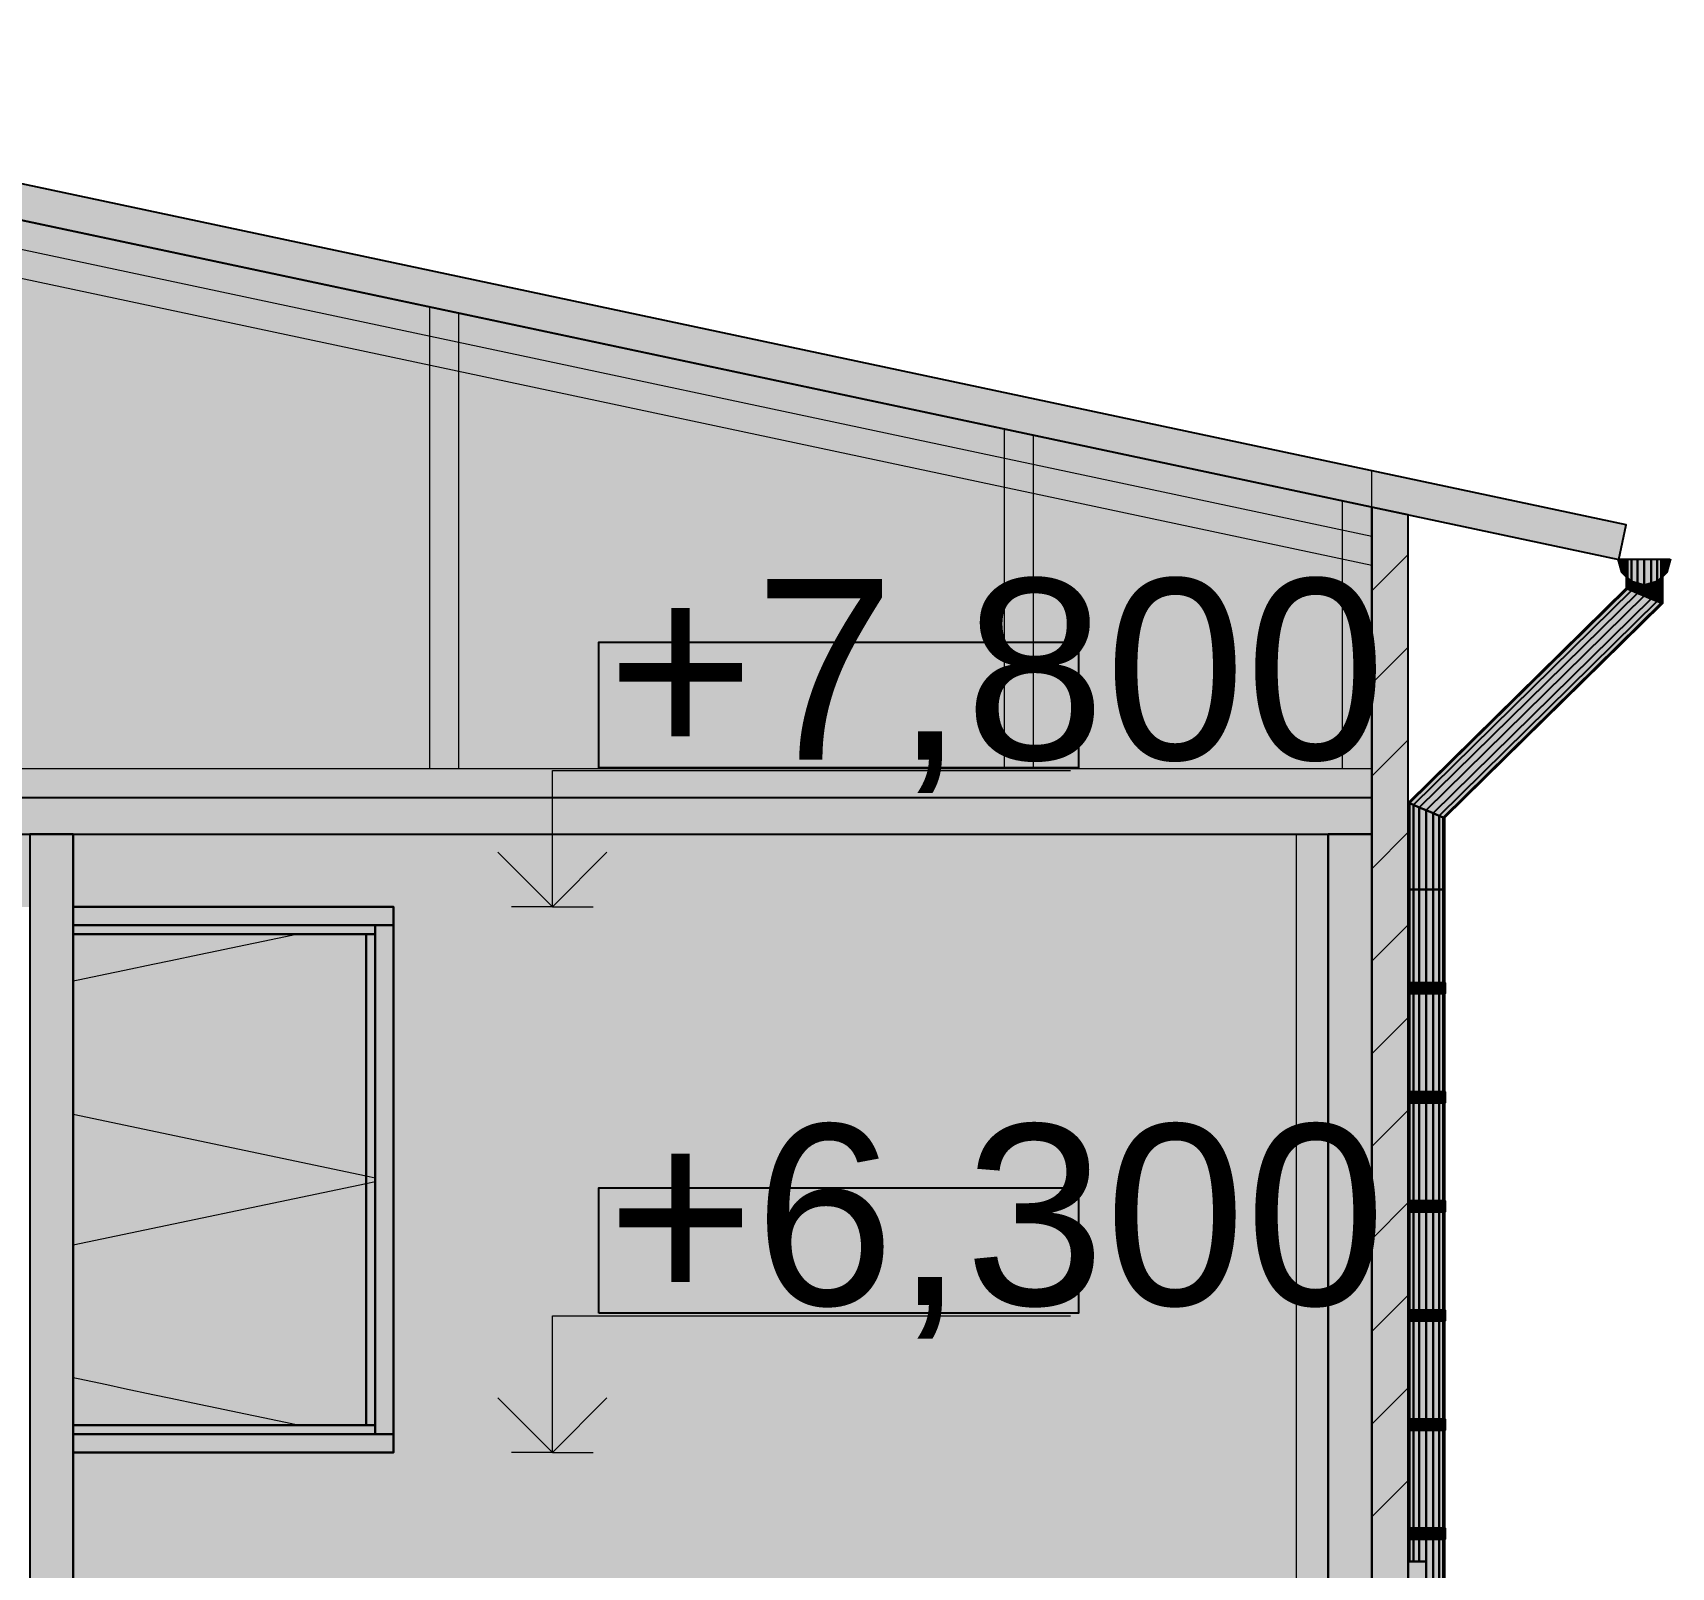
# Model space of a CAD drawing. Extents: x 8 to 21351, y 0 to 420.
# Drawn here: x 21193.9 to 21238.95, y 187.53 to 229.72 of the extents above; entities that cross this region are included whole.
import ezdxf

# ---------------------------------------------------------------- set-up
doc = ezdxf.new("R2010")
doc.units = 0
doc.styles.add('TEYPDFCAD_TEXT', font='arial.ttf')

msp = doc.modelspace()

# ---------------------------------------------------------------- hatches: boundary and pattern name
at = {"true_color": 0xaed1da}
msp.add_hatch(color=0, dxfattribs=at).paths.add_polyline_path([(21237.509, 215.238), (21237.713, 216.195), (21140.113, 236.94), (21139.909, 235.983)])
at = {"true_color": 0xffffff}
for points in [[(21155.313, 232.709), (21155.313, 157.69), (21168.813, 157.69), (21168.813, 162.69), (21177.613, 162.69), (21177.613, 190.69), (21168.813, 190.69), (21168.813, 205.689), (21177.613, 205.689), (21177.613, 207.689), (21178.813, 207.689), (21178.813, 205.689), (21193.813, 205.689), (21193.813, 207.689), (21195.013, 207.689), (21195.013, 205.689), (21203.813, 205.689), (21203.813, 190.69), (21195.013, 190.69), (21195.013, 162.69), (21203.813, 162.69), (21203.813, 157.69), (21228.313, 157.69), (21228.313, 162.59), (21227.373, 162.59), (21226.713, 163.25), (21226.713, 165.23), (21227.373, 165.89), (21229.513, 165.89), (21229.513, 207.689), (21230.713, 207.689), (21230.713, 216.682)], [(21230.713, 127.69), (21231.713, 127.69), (21231.713, 216.47), (21230.713, 216.683)], [(21237.709, 215.238), (21237.509, 215.238), (21237.603, 214.888), (21237.709, 214.782)], [(21237.709, 215.238), (21237.709, 214.782), (21237.748, 214.744), (21237.748, 215.238)], [(21237.856, 215.238), (21237.748, 215.238), (21237.748, 214.744), (21237.856, 214.635)], [(21238.018, 215.238), (21237.856, 215.238), (21237.856, 214.635), (21237.859, 214.632), (21238.018, 214.589)], [(21238.209, 215.238), (21238.018, 215.238), (21238.018, 214.589), (21238.209, 214.538)], [(21238.209, 215.238), (21238.209, 214.538), (21238.401, 214.589), (21238.401, 215.238)], [(21238.563, 215.238), (21238.401, 215.238), (21238.401, 214.589), (21238.559, 214.632), (21238.563, 214.635)], [(21238.671, 215.238), (21238.563, 215.238), (21238.563, 214.635), (21238.671, 214.744)], [(21238.709, 215.238), (21238.671, 215.238), (21238.671, 214.744), (21238.709, 214.782)], [(21238.709, 214.538), (21238.709, 214.029), (21238.712, 214.028), (21238.712, 215.238), (21238.709, 215.238), (21238.709, 214.782)], [(21238.712, 215.238), (21238.712, 214.784), (21238.816, 214.888), (21238.909, 215.238)], [(21237.709, 214.447), (21231.713, 208.553), (21231.751, 208.537), (21237.748, 214.431)], [(21237.709, 214.782), (21237.709, 214.538), (21238.209, 214.538), (21237.859, 214.632)], [(21237.709, 214.447), (21237.748, 214.431), (21237.748, 214.537), (21237.709, 214.537)], [(21237.748, 214.432), (21237.856, 214.386), (21237.856, 214.538), (21237.748, 214.538)], [(21237.856, 214.386), (21238.018, 214.318), (21238.018, 214.538), (21237.856, 214.538)], [(21238.018, 214.538), (21238.018, 214.318), (21238.209, 214.238), (21238.209, 214.538)], [(21238.209, 214.538), (21238.709, 214.538), (21238.709, 214.782), (21238.559, 214.632)], [(21238.209, 214.238), (21238.401, 214.158), (21238.401, 214.538), (21238.209, 214.538)], [(21238.401, 214.158), (21238.563, 214.09), (21238.563, 214.538), (21238.401, 214.538)], [(21238.563, 214.538), (21238.563, 214.09), (21238.671, 214.044), (21238.671, 214.538)], [(21238.671, 214.538), (21238.671, 214.044), (21238.709, 214.028), (21238.709, 214.538)], [(21237.748, 214.432), (21231.751, 208.538), (21231.859, 208.492), (21237.856, 214.386)], [(21237.856, 214.386), (21231.859, 208.492), (21232.021, 208.424), (21238.018, 214.318)], [(21238.018, 214.318), (21232.021, 208.424), (21232.213, 208.344), (21238.209, 214.238)], [(21238.209, 214.238), (21232.213, 208.344), (21232.404, 208.264), (21238.401, 214.158)], [(21238.401, 214.158), (21232.404, 208.264), (21232.566, 208.196), (21238.563, 214.09)], [(21238.563, 214.09), (21232.566, 208.196), (21232.675, 208.15), (21238.671, 214.044)], [(21238.671, 214.044), (21232.675, 208.15), (21232.713, 208.134), (21238.709, 214.028)], [(21238.709, 214.028), (21232.714, 208.135), (21232.715, 208.134), (21238.712, 214.028), (21238.709, 214.029)], [(21209.46, 209.515), (21209.46, 212.965), (21222.655, 212.965), (21222.655, 209.515)], [(21049.513, 208.69), (21049.513, 207.69), (21230.713, 207.69), (21230.713, 208.69)], [(21231.713, 208.553), (21231.713, 206.165), (21231.751, 206.165), (21231.751, 208.537)], [(21231.751, 208.537), (21231.751, 206.165), (21231.859, 206.165), (21231.859, 208.492)], [(21231.859, 208.492), (21231.859, 206.165), (21232.021, 206.165), (21232.021, 208.424)], [(21232.021, 208.424), (21232.021, 206.165), (21232.213, 206.165), (21232.213, 208.344)], [(21232.213, 208.344), (21232.213, 206.165), (21232.404, 206.165), (21232.404, 208.264)], [(21232.404, 208.263), (21232.404, 206.165), (21232.566, 206.165), (21232.566, 208.195)], [(21232.566, 208.195), (21232.566, 206.164), (21232.675, 206.164), (21232.675, 208.149)], [(21232.675, 208.15), (21232.675, 206.165), (21232.713, 206.165), (21232.713, 208.134)], [(21193.813, 207.69), (21193.813, 127.69), (21195.013, 127.69), (21195.013, 207.69)], [(21229.513, 157.69), (21230.713, 157.69), (21230.713, 207.69), (21229.513, 207.69)], [(21232.714, 208.135), (21232.713, 208.134), (21232.713, 206.165), (21232.715, 206.165), (21232.715, 208.134)], [(21231.713, 187.69), (21231.751, 187.69), (21231.751, 188.304), (21231.714, 188.304), (21231.714, 188.604), (21231.751, 188.604), (21231.751, 191.304), (21231.734, 191.304), (21231.714, 191.304), (21231.714, 191.604), (21231.734, 191.604), (21231.751, 191.604), (21231.751, 194.304), (21231.714, 194.304), (21231.714, 194.604), (21231.751, 194.604), (21231.751, 197.304), (21231.714, 197.304), (21231.714, 197.604), (21231.751, 197.604), (21231.751, 200.304), (21231.714, 200.304), (21231.714, 200.604), (21231.751, 200.604), (21231.751, 203.304), (21231.714, 203.304), (21231.714, 203.604), (21231.751, 203.604), (21231.751, 206.165), (21231.713, 206.165)], [(21231.751, 206.165), (21231.751, 203.604), (21231.859, 203.604), (21231.859, 206.165)], [(21231.859, 203.604), (21232.021, 203.604), (21232.021, 206.165), (21231.859, 206.165)], [(21232.021, 203.604), (21232.213, 203.604), (21232.213, 206.165), (21232.021, 206.165)], [(21232.404, 206.165), (21232.213, 206.165), (21232.213, 203.604), (21232.404, 203.604)], [(21232.566, 206.165), (21232.404, 206.165), (21232.404, 203.604), (21232.566, 203.604)], [(21232.566, 206.165), (21232.566, 203.604), (21232.675, 203.604), (21232.675, 206.165)], [(21232.675, 203.604), (21232.713, 203.604), (21232.713, 206.165), (21232.675, 206.165)], [(21232.713, 203.604), (21232.715, 203.604), (21232.715, 206.165), (21232.713, 206.165)], [(21195.013, 205.69), (21195.013, 205.19), (21203.313, 205.19), (21203.813, 205.19), (21203.813, 205.69)], [(21195.013, 205.19), (21195.013, 204.94), (21203.063, 204.94), (21203.313, 204.94), (21203.313, 205.19)], [(21203.813, 205.19), (21203.313, 205.19), (21203.313, 191.19), (21203.813, 191.19)], [(21195.013, 191.44), (21203.063, 191.44), (21203.063, 204.94), (21195.013, 204.94)], [(21203.063, 204.94), (21203.063, 191.44), (21203.313, 191.44), (21203.313, 204.94)], [(21231.734, 203.304), (21231.734, 203.604), (21231.714, 203.604), (21231.714, 203.304)], [(21232.214, 203.304), (21232.214, 203.604), (21231.734, 203.604), (21231.734, 203.304)], [(21231.751, 203.304), (21231.751, 200.604), (21231.859, 200.604), (21231.859, 203.304)], [(21231.859, 200.604), (21232.021, 200.604), (21232.021, 203.304), (21231.859, 203.304)], [(21232.213, 203.304), (21232.021, 203.304), (21232.021, 200.604), (21232.213, 200.604)], [(21232.213, 200.604), (21232.404, 200.604), (21232.404, 203.304), (21232.213, 203.304)], [(21232.413, 203.304), (21232.413, 203.604), (21232.214, 203.604), (21232.214, 203.304)], [(21232.404, 203.304), (21232.404, 200.604), (21232.566, 200.604), (21232.566, 203.304)], [(21232.582, 203.304), (21232.582, 203.604), (21232.413, 203.604), (21232.413, 203.304)], [(21232.566, 200.604), (21232.675, 200.604), (21232.675, 203.304), (21232.566, 203.304)], [(21232.694, 203.304), (21232.694, 203.604), (21232.582, 203.604), (21232.582, 203.304)], [(21232.675, 203.304), (21232.675, 200.604), (21232.713, 200.604), (21232.713, 203.304)], [(21232.734, 203.304), (21232.734, 203.604), (21232.694, 203.604), (21232.694, 203.304)], [(21232.713, 203.304), (21232.713, 200.604), (21232.715, 200.604), (21232.715, 203.304)], [(21232.734, 203.304), (21232.736, 203.304), (21232.736, 203.604), (21232.734, 203.604)], [(21231.734, 200.304), (21231.734, 200.604), (21231.714, 200.604), (21231.714, 200.304)], [(21232.214, 200.304), (21232.214, 200.604), (21231.734, 200.604), (21231.734, 200.304)], [(21232.413, 200.304), (21232.413, 200.604), (21232.214, 200.604), (21232.214, 200.304)], [(21232.582, 200.304), (21232.582, 200.604), (21232.413, 200.604), (21232.413, 200.304)], [(21232.694, 200.304), (21232.694, 200.604), (21232.582, 200.604), (21232.582, 200.304)], [(21232.734, 200.304), (21232.734, 200.604), (21232.694, 200.604), (21232.694, 200.304)], [(21232.734, 200.304), (21232.736, 200.304), (21232.736, 200.604), (21232.734, 200.604)], [(21231.751, 200.304), (21231.751, 197.604), (21231.859, 197.604), (21231.859, 200.304)], [(21232.021, 200.304), (21231.859, 200.304), (21231.859, 197.604), (21232.021, 197.604)], [(21232.021, 200.304), (21232.021, 197.604), (21232.213, 197.604), (21232.213, 200.304)], [(21232.404, 200.304), (21232.213, 200.304), (21232.213, 197.604), (21232.404, 197.604)], [(21232.566, 200.304), (21232.404, 200.304), (21232.404, 197.604), (21232.566, 197.604)], [(21232.566, 197.604), (21232.675, 197.604), (21232.675, 200.304), (21232.566, 200.304)], [(21232.713, 200.304), (21232.675, 200.304), (21232.675, 197.604), (21232.713, 197.604)], [(21232.713, 197.604), (21232.715, 197.604), (21232.715, 200.304), (21232.713, 200.304)], [(21209.46, 194.515), (21209.46, 197.965), (21222.655, 197.965), (21222.655, 194.515)], [(21231.734, 197.304), (21231.734, 197.604), (21231.714, 197.604), (21231.714, 197.304)], [(21232.214, 197.304), (21232.214, 197.604), (21231.734, 197.604), (21231.734, 197.304)], [(21232.413, 197.304), (21232.413, 197.604), (21232.214, 197.604), (21232.214, 197.304)], [(21232.582, 197.304), (21232.582, 197.604), (21232.413, 197.604), (21232.413, 197.304)], [(21232.694, 197.304), (21232.694, 197.604), (21232.582, 197.604), (21232.582, 197.304)], [(21232.734, 197.304), (21232.734, 197.604), (21232.694, 197.604), (21232.694, 197.304)], [(21232.734, 197.304), (21232.736, 197.304), (21232.736, 197.604), (21232.734, 197.604)], [(21231.751, 197.304), (21231.751, 194.604), (21231.859, 194.604), (21231.859, 197.304)], [(21231.859, 194.604), (21232.021, 194.604), (21232.021, 197.304), (21231.859, 197.304)], [(21232.213, 197.304), (21232.021, 197.304), (21232.021, 194.604), (21232.213, 194.604)], [(21232.213, 194.604), (21232.404, 194.604), (21232.404, 197.304), (21232.213, 197.304)], [(21232.566, 197.304), (21232.404, 197.304), (21232.404, 194.604), (21232.566, 194.604)], [(21232.566, 197.304), (21232.566, 194.604), (21232.675, 194.604), (21232.675, 197.304)], [(21232.675, 197.304), (21232.675, 194.604), (21232.713, 194.604), (21232.713, 197.304)], [(21232.713, 194.604), (21232.715, 194.604), (21232.715, 197.304), (21232.713, 197.304)], [(21231.734, 194.304), (21231.734, 194.604), (21231.714, 194.604), (21231.714, 194.304)], [(21232.214, 194.304), (21232.214, 194.604), (21231.734, 194.604), (21231.734, 194.304)], [(21231.859, 194.304), (21231.751, 194.304), (21231.751, 191.604), (21231.859, 191.604)], [(21232.021, 194.304), (21231.859, 194.304), (21231.859, 191.604), (21232.021, 191.604)], [(21232.213, 194.304), (21232.021, 194.304), (21232.021, 191.604), (21232.213, 191.604)], [(21232.213, 194.304), (21232.213, 191.604), (21232.404, 191.604), (21232.404, 194.304)], [(21232.413, 194.304), (21232.413, 194.604), (21232.214, 194.604), (21232.214, 194.304)], [(21232.566, 194.304), (21232.404, 194.304), (21232.404, 191.604), (21232.566, 191.604)], [(21232.582, 194.304), (21232.582, 194.604), (21232.413, 194.604), (21232.413, 194.304)], [(21232.566, 191.604), (21232.675, 191.604), (21232.675, 194.304), (21232.566, 194.304)], [(21232.694, 194.304), (21232.694, 194.604), (21232.582, 194.604), (21232.582, 194.304)], [(21232.713, 194.304), (21232.675, 194.304), (21232.675, 191.604), (21232.713, 191.604)], [(21232.734, 194.304), (21232.734, 194.604), (21232.694, 194.604), (21232.694, 194.304)], [(21232.713, 191.604), (21232.715, 191.604), (21232.715, 194.304), (21232.713, 194.304)], [(21232.734, 194.304), (21232.736, 194.304), (21232.736, 194.604), (21232.734, 194.604)], [(21231.734, 191.304), (21231.734, 191.604), (21231.714, 191.604), (21231.714, 191.304)], [(21232.214, 191.304), (21232.214, 191.604), (21231.734, 191.604), (21231.734, 191.304)], [(21232.413, 191.304), (21232.413, 191.604), (21232.214, 191.604), (21232.214, 191.304)], [(21232.582, 191.304), (21232.582, 191.604), (21232.413, 191.604), (21232.413, 191.304)], [(21232.694, 191.304), (21232.694, 191.604), (21232.582, 191.604), (21232.582, 191.304)], [(21232.734, 191.304), (21232.734, 191.604), (21232.694, 191.604), (21232.694, 191.304)], [(21232.734, 191.304), (21232.736, 191.304), (21232.736, 191.604), (21232.734, 191.604)], [(21195.013, 191.19), (21203.313, 191.19), (21203.313, 191.44), (21203.063, 191.44), (21195.013, 191.44)], [(21195.013, 191.19), (21195.013, 190.69), (21203.813, 190.69), (21203.813, 191.19), (21203.313, 191.19)], [(21231.751, 191.304), (21231.751, 188.604), (21231.859, 188.604), (21231.859, 191.304)], [(21231.859, 191.304), (21231.859, 188.604), (21232.021, 188.604), (21232.021, 191.304)], [(21232.021, 191.304), (21232.021, 188.604), (21232.213, 188.604), (21232.213, 191.304)], [(21232.213, 191.304), (21232.213, 188.604), (21232.404, 188.604), (21232.404, 191.304)], [(21232.566, 191.304), (21232.404, 191.304), (21232.404, 188.604), (21232.566, 188.604)], [(21232.566, 188.604), (21232.675, 188.604), (21232.675, 191.304), (21232.566, 191.304)], [(21232.713, 191.304), (21232.675, 191.304), (21232.675, 188.604), (21232.713, 188.604)], [(21232.713, 188.604), (21232.715, 188.604), (21232.715, 191.304), (21232.713, 191.304)], [(21231.734, 188.304), (21231.734, 188.604), (21231.714, 188.604), (21231.714, 188.304)], [(21232.214, 188.304), (21232.214, 188.604), (21231.734, 188.604), (21231.734, 188.304)], [(21232.413, 188.304), (21232.413, 188.604), (21232.214, 188.604), (21232.214, 188.304)], [(21232.582, 188.304), (21232.582, 188.604), (21232.413, 188.604), (21232.413, 188.304)], [(21232.694, 188.304), (21232.694, 188.604), (21232.582, 188.604), (21232.582, 188.304)], [(21232.734, 188.304), (21232.734, 188.604), (21232.694, 188.604), (21232.694, 188.304)], [(21232.734, 188.304), (21232.736, 188.304), (21232.736, 188.604), (21232.734, 188.604)], [(21231.859, 188.304), (21231.751, 188.304), (21231.751, 187.69), (21231.859, 187.69)], [(21232.021, 188.304), (21231.859, 188.304), (21231.859, 187.69), (21232.021, 187.69)], [(21232.021, 187.69), (21232.213, 187.69), (21232.213, 188.304), (21232.021, 188.304)], [(21232.404, 188.304), (21232.213, 188.304), (21232.213, 185.604), (21232.404, 185.604)], [(21232.566, 188.304), (21232.404, 188.304), (21232.404, 185.604), (21232.566, 185.604)], [(21232.675, 188.304), (21232.566, 188.304), (21232.566, 185.604), (21232.675, 185.604)], [(21232.675, 188.304), (21232.675, 185.604), (21232.713, 185.604), (21232.713, 188.304)], [(21232.713, 185.604), (21232.715, 185.604), (21232.715, 188.304), (21232.713, 188.304)], [(21231.713, 187.69), (21231.713, 162.69), (21232.213, 162.69), (21232.213, 187.69)]]:
    msp.add_hatch(color=0, dxfattribs=at).paths.add_polyline_path(points)

# ---------------------------------------------------------------- linework, layer by layer
at = {"color": 7, "lineweight": 15}
for p, q in [((21140.113, 236.94), (21237.713, 216.195)), ((21139.909, 235.983), (21230.713, 216.682)), ((21230.713, 215.871), (21140.113, 235.129)), ((21230.713, 215.071), (21140.113, 234.329)), ((21204.813, 209.49), (21204.813, 222.177)), ((21205.613, 209.49), (21205.613, 222.007)), ((21220.613, 209.49), (21220.613, 218.818)), ((21221.413, 209.49), (21221.413, 218.648)), ((21230.713, 211.69), (21230.713, 217.66)), ((21229.913, 209.49), (21229.913, 216.853)), ((21230.713, 216.683), (21230.713, 208.69)), ((21230.713, 216.683), (21231.713, 216.47)), ((21231.713, 216.47), (21231.713, 127.69)), ((21231.713, 216.47), (21237.509, 215.238)), ((21237.713, 216.195), (21237.509, 215.238)), ((21237.473, 215.246), (21237.569, 214.888)), ((21237.509, 215.238), (21237.709, 215.238)), ((21237.509, 215.238), (21237.603, 214.888)), ((21237.709, 215.238), (21237.748, 215.238)), ((21237.709, 215.238), (21237.709, 214.782)), ((21237.748, 215.238), (21237.856, 215.238)), ((21237.856, 215.238), (21238.018, 215.238)), ((21238.018, 215.238), (21238.209, 215.238)), ((21238.209, 215.238), (21238.401, 215.238)), ((21238.401, 215.238), (21238.563, 215.238)), ((21238.563, 215.238), (21238.671, 215.238)), ((21238.671, 215.238), (21238.709, 215.238)), ((21238.709, 215.238), (21238.709, 214.782)), ((21238.709, 215.238), (21238.712, 215.238)), ((21238.712, 215.238), (21238.909, 215.238)), ((21238.712, 215.238), (21238.712, 214.028)), ((21238.816, 214.888), (21238.909, 215.238)), ((21238.85, 214.888), (21238.949, 215.258)), ((21237.709, 214.447), (21231.713, 208.553)), ((21237.569, 214.888), (21237.839, 214.617)), ((21237.603, 214.888), (21237.859, 214.632)), ((21237.709, 214.782), (21237.709, 214.538)), ((21237.709, 214.538), (21238.209, 214.538)), ((21237.709, 214.538), (21237.709, 214.448)), ((21237.709, 214.447), (21237.748, 214.431)), ((21237.839, 214.617), (21238.209, 214.518)), ((21237.859, 214.632), (21238.209, 214.538)), ((21238.209, 214.538), (21238.559, 214.632)), ((21238.209, 214.518), (21238.579, 214.617)), ((21238.709, 214.538), (21238.209, 214.538)), ((21238.559, 214.632), (21238.816, 214.888)), ((21238.579, 214.617), (21238.85, 214.888)), ((21238.709, 214.782), (21238.709, 214.538)), ((21238.709, 214.538), (21238.709, 214.028)), ((21238.709, 214.028), (21232.713, 208.134)), ((21238.712, 214.028), (21232.715, 208.134)), ((21237.748, 214.432), (21237.856, 214.386)), ((21237.856, 214.386), (21238.018, 214.318)), ((21238.401, 214.158), (21238.563, 214.09)), ((21238.563, 214.09), (21238.671, 214.044)), ((21238.671, 214.044), (21238.709, 214.028)), ((21238.709, 214.029), (21238.712, 214.028)), ((21049.513, 209.49), (21230.713, 209.49)), ((21208.185, 205.69), (21208.185, 209.44)), ((21208.185, 209.44), (21222.43, 209.44)), ((21230.713, 208.69), (21049.513, 208.69)), ((21230.713, 208.69), (21230.713, 207.69)), ((21231.713, 208.553), (21231.751, 208.537)), ((21231.751, 208.537), (21231.859, 208.491)), ((21231.859, 208.492), (21232.021, 208.424)), ((21232.404, 208.263), (21232.566, 208.195)), ((21232.566, 208.195), (21232.675, 208.149)), ((21232.675, 208.15), (21232.713, 208.134)), ((21230.713, 207.69), (21049.513, 207.69)), ((21228.642, 127.69), (21228.642, 207.69)), ((21230.713, 207.69), (21230.713, 127.69)), ((21232.713, 208.134), (21232.713, 206.165)), ((21232.714, 208.135), (21232.715, 208.134)), ((21232.715, 208.134), (21232.715, 206.165)), ((21208.185, 205.69), (21206.685, 207.19)), ((21209.685, 207.19), (21208.185, 205.69)), ((21231.713, 206.165), (21231.751, 206.165)), ((21231.751, 206.165), (21231.859, 206.165)), ((21231.859, 206.165), (21232.021, 206.165)), ((21232.021, 206.165), (21232.213, 206.165)), ((21232.213, 206.165), (21232.404, 206.165)), ((21232.404, 206.165), (21232.566, 206.165)), ((21232.566, 206.165), (21232.675, 206.165)), ((21232.675, 206.165), (21232.713, 206.165)), ((21232.713, 206.165), (21232.713, 203.604)), ((21232.713, 206.165), (21232.715, 206.165)), ((21232.715, 206.165), (21232.715, 203.604)), ((21195.013, 205.69), (21203.813, 205.69)), ((21203.813, 205.69), (21203.813, 190.69)), ((21208.185, 205.69), (21207.06, 205.69)), ((21208.185, 205.69), (21209.31, 205.69)), ((21203.313, 205.19), (21195.013, 205.19)), ((21203.313, 191.19), (21203.313, 205.19)), ((21203.063, 204.94), (21195.013, 204.94)), ((21199.746, 204.638), (21198.963, 204.473)), ((21200.235, 204.74), (21199.746, 204.637)), ((21201.018, 204.905), (21200.235, 204.741)), ((21201.184, 204.94), (21201.018, 204.905)), ((21203.063, 191.44), (21203.063, 204.94)), ((21197.202, 204.103), (21196.419, 203.939)), ((21197.691, 204.206), (21197.202, 204.103)), ((21198.474, 204.37), (21197.691, 204.206)), ((21198.963, 204.473), (21198.474, 204.37)), ((21195.147, 203.671), (21195.013, 203.643)), ((21195.93, 203.836), (21195.147, 203.671)), ((21196.419, 203.938), (21195.93, 203.835)), ((21231.734, 203.604), (21231.714, 203.604)), ((21231.714, 203.304), (21231.714, 203.604)), ((21231.734, 203.304), (21231.714, 203.304)), ((21232.214, 203.604), (21231.734, 203.604)), ((21231.734, 203.304), (21231.734, 203.604)), ((21232.214, 203.304), (21231.734, 203.304)), ((21232.413, 203.604), (21232.214, 203.604)), ((21232.413, 203.304), (21232.214, 203.304)), ((21232.582, 203.604), (21232.413, 203.604)), ((21232.582, 203.304), (21232.413, 203.304)), ((21232.694, 203.604), (21232.582, 203.604)), ((21232.694, 203.304), (21232.582, 203.304)), ((21232.734, 203.604), (21232.694, 203.604)), ((21232.734, 203.304), (21232.694, 203.304)), ((21232.713, 203.304), (21232.713, 200.604)), ((21232.715, 203.304), (21232.715, 200.604)), ((21232.734, 203.304), (21232.734, 203.604)), ((21232.736, 203.604), (21232.734, 203.604)), ((21232.736, 203.304), (21232.734, 203.304)), ((21232.736, 203.304), (21232.736, 203.604)), ((21231.734, 200.604), (21231.714, 200.604)), ((21231.714, 200.304), (21231.714, 200.604)), ((21232.214, 200.604), (21231.734, 200.604)), ((21231.734, 200.304), (21231.734, 200.604)), ((21232.413, 200.604), (21232.214, 200.604)), ((21232.582, 200.604), (21232.413, 200.604)), ((21232.694, 200.604), (21232.582, 200.604)), ((21232.734, 200.604), (21232.694, 200.604)), ((21232.734, 200.304), (21232.734, 200.604)), ((21232.736, 200.604), (21232.734, 200.604)), ((21232.736, 200.304), (21232.736, 200.604)), ((21231.734, 200.304), (21231.714, 200.304)), ((21232.214, 200.304), (21231.734, 200.304)), ((21232.413, 200.304), (21232.214, 200.304)), ((21232.582, 200.304), (21232.413, 200.304)), ((21232.694, 200.304), (21232.582, 200.304)), ((21232.734, 200.304), (21232.694, 200.304)), ((21232.713, 200.304), (21232.713, 197.604)), ((21232.715, 200.304), (21232.715, 197.604)), ((21232.736, 200.304), (21232.734, 200.304)), ((21195.013, 199.986), (21203.063, 198.294)), ((21203.063, 198.295), (21203.313, 198.243)), ((21195.013, 196.393), (21203.063, 198.085)), ((21203.063, 198.085), (21203.313, 198.137)), ((21231.734, 197.604), (21231.714, 197.604)), ((21231.714, 197.304), (21231.714, 197.604)), ((21232.214, 197.604), (21231.734, 197.604)), ((21231.734, 197.304), (21231.734, 197.604)), ((21232.413, 197.604), (21232.214, 197.604)), ((21232.582, 197.604), (21232.413, 197.604)), ((21232.694, 197.604), (21232.582, 197.604)), ((21232.734, 197.604), (21232.694, 197.604)), ((21232.734, 197.304), (21232.734, 197.604)), ((21232.736, 197.604), (21232.734, 197.604)), ((21232.736, 197.304), (21232.736, 197.604)), ((21231.734, 197.304), (21231.714, 197.304)), ((21232.214, 197.304), (21231.734, 197.304)), ((21232.413, 197.304), (21232.214, 197.304)), ((21232.582, 197.304), (21232.413, 197.304)), ((21232.694, 197.304), (21232.582, 197.304)), ((21232.734, 197.304), (21232.694, 197.304)), ((21232.713, 197.304), (21232.713, 194.604)), ((21232.715, 197.304), (21232.715, 194.604)), ((21232.736, 197.304), (21232.734, 197.304)), ((21208.185, 190.69), (21208.185, 194.44)), ((21208.185, 194.44), (21222.43, 194.44)), ((21231.734, 194.604), (21231.714, 194.604)), ((21231.714, 194.304), (21231.714, 194.604)), ((21231.734, 194.304), (21231.714, 194.304)), ((21232.214, 194.604), (21231.734, 194.604)), ((21231.734, 194.304), (21231.734, 194.604)), ((21232.214, 194.304), (21231.734, 194.304)), ((21232.413, 194.604), (21232.214, 194.604)), ((21232.413, 194.304), (21232.214, 194.304)), ((21232.582, 194.604), (21232.413, 194.604)), ((21232.582, 194.304), (21232.413, 194.304)), ((21232.694, 194.604), (21232.582, 194.604)), ((21232.694, 194.304), (21232.582, 194.304)), ((21232.734, 194.604), (21232.694, 194.604)), ((21232.734, 194.304), (21232.694, 194.304)), ((21232.713, 194.304), (21232.713, 191.604)), ((21232.715, 194.304), (21232.715, 191.604)), ((21232.734, 194.304), (21232.734, 194.604)), ((21232.736, 194.604), (21232.734, 194.604)), ((21232.736, 194.304), (21232.734, 194.304)), ((21232.736, 194.304), (21232.736, 194.604)), ((21195.147, 192.708), (21195.013, 192.736)), ((21195.93, 192.544), (21195.147, 192.708)), ((21196.419, 192.441), (21195.93, 192.544)), ((21197.202, 192.276), (21196.419, 192.441)), ((21197.691, 192.174), (21197.202, 192.276)), ((21198.474, 192.009), (21197.691, 192.174)), ((21198.963, 191.906), (21198.474, 192.009)), ((21208.185, 190.69), (21206.685, 192.19)), ((21209.685, 192.19), (21208.185, 190.69)), ((21199.746, 191.742), (21198.963, 191.906)), ((21200.235, 191.639), (21199.746, 191.742)), ((21201.018, 191.474), (21200.235, 191.639)), ((21201.184, 191.44), (21201.018, 191.474)), ((21231.734, 191.604), (21231.714, 191.604)), ((21231.714, 191.304), (21231.714, 191.604)), ((21232.214, 191.604), (21231.734, 191.604)), ((21231.734, 191.304), (21231.734, 191.604)), ((21232.413, 191.604), (21232.214, 191.604)), ((21232.582, 191.604), (21232.413, 191.604)), ((21232.694, 191.604), (21232.582, 191.604)), ((21232.734, 191.604), (21232.694, 191.604)), ((21232.734, 191.304), (21232.734, 191.604)), ((21232.736, 191.604), (21232.734, 191.604)), ((21232.736, 191.304), (21232.736, 191.604)), ((21195.013, 191.44), (21203.063, 191.44)), ((21195.013, 191.19), (21203.313, 191.19)), ((21231.734, 191.304), (21231.714, 191.304)), ((21232.214, 191.304), (21231.734, 191.304)), ((21232.413, 191.304), (21232.214, 191.304)), ((21232.582, 191.304), (21232.413, 191.304)), ((21232.694, 191.304), (21232.582, 191.304)), ((21232.734, 191.304), (21232.694, 191.304)), ((21232.713, 191.304), (21232.713, 188.604)), ((21232.715, 191.304), (21232.715, 188.604)), ((21232.736, 191.304), (21232.734, 191.304)), ((21203.813, 190.69), (21195.013, 190.69)), ((21208.185, 190.69), (21207.06, 190.69)), ((21208.185, 190.69), (21209.31, 190.69)), ((21231.734, 188.604), (21231.714, 188.604)), ((21231.714, 188.304), (21231.714, 188.604)), ((21232.214, 188.604), (21231.734, 188.604)), ((21231.734, 188.304), (21231.734, 188.604)), ((21232.413, 188.604), (21232.214, 188.604)), ((21232.582, 188.604), (21232.413, 188.604)), ((21232.694, 188.604), (21232.582, 188.604)), ((21232.734, 188.604), (21232.694, 188.604)), ((21232.734, 188.304), (21232.734, 188.604)), ((21232.736, 188.604), (21232.734, 188.604)), ((21232.736, 188.304), (21232.736, 188.604)), ((21231.734, 188.304), (21231.714, 188.304)), ((21232.214, 188.304), (21231.734, 188.304)), ((21232.413, 188.304), (21232.214, 188.304)), ((21232.582, 188.304), (21232.413, 188.304)), ((21232.694, 188.304), (21232.582, 188.304)), ((21232.734, 188.304), (21232.694, 188.304)), ((21232.713, 188.304), (21232.713, 185.604)), ((21232.715, 188.304), (21232.715, 185.604)), ((21232.736, 188.304), (21232.734, 188.304))]:
    msp.add_line(p, q, dxfattribs=at)
at = {"color": 0, "lineweight": 5, "true_color": 0x53b368}
for p, q in [((21230.713, 214.376), (21231.713, 215.376)), ((21230.713, 211.831), (21231.713, 212.831)), ((21230.713, 209.285), (21231.713, 210.285)), ((21230.713, 206.739), (21231.713, 207.739)), ((21230.713, 204.194), (21231.713, 205.194)), ((21230.713, 201.648), (21231.713, 202.648)), ((21230.713, 199.103), (21231.713, 200.103)), ((21230.713, 196.557), (21231.713, 197.557)), ((21230.713, 194.011), (21231.713, 195.011)), ((21230.713, 191.466), (21231.713, 192.466)), ((21230.713, 188.92), (21231.713, 189.92))]:
    msp.add_line(p, q, dxfattribs=at)
at = {"color": 0, "lineweight": 15, "true_color": 0x020fa8}
for p, q in [((21195.013, 127.69), (21195.013, 207.69)), ((21229.513, 157.69), (21229.513, 207.69))]:
    msp.add_line(p, q, dxfattribs=at)
at = {"color": 0, "lineweight": 20, "true_color": 0x6a6a6a}
for p, q in [((21232.213, 187.69), (21231.713, 187.69)), ((21232.213, 162.69), (21232.213, 187.69))]:
    msp.add_line(p, q, dxfattribs=at)
at = {"color": 0, "true_color": 0xaed1da}
msp.add_lwpolyline([(21237.509, 215.238), (21237.713, 216.195), (21140.113, 236.94), (21139.909, 235.983)], close=True, dxfattribs=at)
at = {"color": 0, "true_color": 0xffffff}
msp.add_lwpolyline([(21193.813, 207.689), (21195.013, 207.689), (21195.013, 205.689), (21203.813, 205.689), (21203.813, 190.69), (21195.013, 190.69), (21195.013, 162.69), (21203.813, 162.69), (21203.813, 157.69), (21228.313, 157.69), (21228.313, 162.59), (21227.373, 162.59), (21226.713, 163.25), (21226.713, 165.23), (21227.373, 165.89), (21229.513, 165.89), (21229.513, 207.689), (21230.713, 207.689), (21230.713, 216.682), (21155.313, 232.709)], dxfattribs=at)
for points in [[(21230.713, 127.69), (21231.713, 127.69), (21231.713, 216.47), (21230.713, 216.683)], [(21237.709, 215.238), (21237.509, 215.238), (21237.603, 214.888), (21237.709, 214.782)], [(21237.709, 215.238), (21237.709, 214.782), (21237.748, 214.744), (21237.748, 215.238)], [(21237.856, 215.238), (21237.748, 215.238), (21237.748, 214.744), (21237.856, 214.635)], [(21238.018, 215.238), (21237.856, 215.238), (21237.856, 214.635), (21237.859, 214.632), (21238.018, 214.589)], [(21238.209, 215.238), (21238.018, 215.238), (21238.018, 214.589), (21238.209, 214.538)], [(21238.209, 215.238), (21238.209, 214.538), (21238.401, 214.589), (21238.401, 215.238)], [(21238.563, 215.238), (21238.401, 215.238), (21238.401, 214.589), (21238.559, 214.632), (21238.563, 214.635)], [(21238.671, 215.238), (21238.563, 215.238), (21238.563, 214.635), (21238.671, 214.744)], [(21238.709, 215.238), (21238.671, 215.238), (21238.671, 214.744), (21238.709, 214.782)], [(21238.709, 214.538), (21238.709, 214.029), (21238.712, 214.028), (21238.712, 215.238), (21238.709, 215.238), (21238.709, 214.782)], [(21238.712, 215.238), (21238.712, 214.784), (21238.816, 214.888), (21238.909, 215.238)], [(21237.709, 214.447), (21231.713, 208.553), (21231.751, 208.537), (21237.748, 214.431)], [(21237.709, 214.782), (21237.709, 214.538), (21238.209, 214.538), (21237.859, 214.632)], [(21237.709, 214.447), (21237.748, 214.431), (21237.748, 214.537), (21237.709, 214.537)], [(21237.748, 214.432), (21237.856, 214.386), (21237.856, 214.538), (21237.748, 214.538)], [(21237.856, 214.386), (21238.018, 214.318), (21238.018, 214.538), (21237.856, 214.538)], [(21238.018, 214.538), (21238.018, 214.318), (21238.209, 214.238), (21238.209, 214.538)], [(21238.209, 214.538), (21238.709, 214.538), (21238.709, 214.782), (21238.559, 214.632)], [(21238.209, 214.238), (21238.401, 214.158), (21238.401, 214.538), (21238.209, 214.538)], [(21238.401, 214.158), (21238.563, 214.09), (21238.563, 214.538), (21238.401, 214.538)], [(21238.563, 214.538), (21238.563, 214.09), (21238.671, 214.044), (21238.671, 214.538)], [(21238.671, 214.538), (21238.671, 214.044), (21238.709, 214.028), (21238.709, 214.538)], [(21237.748, 214.432), (21231.751, 208.538), (21231.859, 208.492), (21237.856, 214.386)], [(21237.856, 214.386), (21231.859, 208.492), (21232.021, 208.424), (21238.018, 214.318)], [(21238.018, 214.318), (21232.021, 208.424), (21232.213, 208.344), (21238.209, 214.238)], [(21238.209, 214.238), (21232.213, 208.344), (21232.404, 208.264), (21238.401, 214.158)], [(21238.401, 214.158), (21232.404, 208.264), (21232.566, 208.196), (21238.563, 214.09)], [(21238.563, 214.09), (21232.566, 208.196), (21232.675, 208.15), (21238.671, 214.044)], [(21238.671, 214.044), (21232.675, 208.15), (21232.713, 208.134), (21238.709, 214.028)], [(21238.709, 214.028), (21232.714, 208.135), (21232.715, 208.134), (21238.712, 214.028), (21238.709, 214.029)], [(21209.46, 209.515), (21209.46, 212.965), (21222.655, 212.965), (21222.655, 209.515)], [(21049.513, 208.69), (21049.513, 207.69), (21230.713, 207.69), (21230.713, 208.69)], [(21231.713, 208.553), (21231.713, 206.165), (21231.751, 206.165), (21231.751, 208.537)], [(21231.751, 208.537), (21231.751, 206.165), (21231.859, 206.165), (21231.859, 208.492)], [(21231.859, 208.492), (21231.859, 206.165), (21232.021, 206.165), (21232.021, 208.424)], [(21232.021, 208.424), (21232.021, 206.165), (21232.213, 206.165), (21232.213, 208.344)], [(21232.213, 208.344), (21232.213, 206.165), (21232.404, 206.165), (21232.404, 208.264)], [(21232.404, 208.263), (21232.404, 206.165), (21232.566, 206.165), (21232.566, 208.195)], [(21232.566, 208.195), (21232.566, 206.164), (21232.675, 206.164), (21232.675, 208.149)], [(21232.675, 208.15), (21232.675, 206.165), (21232.713, 206.165), (21232.713, 208.134)], [(21193.813, 207.69), (21193.813, 127.69), (21195.013, 127.69), (21195.013, 207.69)], [(21229.513, 157.69), (21230.713, 157.69), (21230.713, 207.69), (21229.513, 207.69)], [(21232.714, 208.135), (21232.713, 208.134), (21232.713, 206.165), (21232.715, 206.165), (21232.715, 208.134)], [(21231.713, 187.69), (21231.751, 187.69), (21231.751, 188.304), (21231.714, 188.304), (21231.714, 188.604), (21231.751, 188.604), (21231.751, 191.304), (21231.734, 191.304), (21231.714, 191.304), (21231.714, 191.604), (21231.734, 191.604), (21231.751, 191.604), (21231.751, 194.304), (21231.714, 194.304), (21231.714, 194.604), (21231.751, 194.604), (21231.751, 197.304), (21231.714, 197.304), (21231.714, 197.604), (21231.751, 197.604), (21231.751, 200.304), (21231.714, 200.304), (21231.714, 200.604), (21231.751, 200.604), (21231.751, 203.304), (21231.714, 203.304), (21231.714, 203.604), (21231.751, 203.604), (21231.751, 206.165), (21231.713, 206.165)], [(21231.751, 206.165), (21231.751, 203.604), (21231.859, 203.604), (21231.859, 206.165)], [(21231.859, 203.604), (21232.021, 203.604), (21232.021, 206.165), (21231.859, 206.165)], [(21232.021, 203.604), (21232.213, 203.604), (21232.213, 206.165), (21232.021, 206.165)], [(21232.404, 206.165), (21232.213, 206.165), (21232.213, 203.604), (21232.404, 203.604)], [(21232.566, 206.165), (21232.404, 206.165), (21232.404, 203.604), (21232.566, 203.604)], [(21232.566, 206.165), (21232.566, 203.604), (21232.675, 203.604), (21232.675, 206.165)], [(21232.675, 203.604), (21232.713, 203.604), (21232.713, 206.165), (21232.675, 206.165)], [(21232.713, 203.604), (21232.715, 203.604), (21232.715, 206.165), (21232.713, 206.165)], [(21195.013, 205.69), (21195.013, 205.19), (21203.313, 205.19), (21203.813, 205.19), (21203.813, 205.69)], [(21195.013, 205.19), (21195.013, 204.94), (21203.063, 204.94), (21203.313, 204.94), (21203.313, 205.19)], [(21203.813, 205.19), (21203.313, 205.19), (21203.313, 191.19), (21203.813, 191.19)], [(21195.013, 191.44), (21203.063, 191.44), (21203.063, 204.94), (21195.013, 204.94)], [(21203.063, 204.94), (21203.063, 191.44), (21203.313, 191.44), (21203.313, 204.94)], [(21231.734, 203.304), (21231.734, 203.604), (21231.714, 203.604), (21231.714, 203.304)], [(21232.214, 203.304), (21232.214, 203.604), (21231.734, 203.604), (21231.734, 203.304)], [(21231.751, 203.304), (21231.751, 200.604), (21231.859, 200.604), (21231.859, 203.304)], [(21231.859, 200.604), (21232.021, 200.604), (21232.021, 203.304), (21231.859, 203.304)], [(21232.213, 203.304), (21232.021, 203.304), (21232.021, 200.604), (21232.213, 200.604)], [(21232.213, 200.604), (21232.404, 200.604), (21232.404, 203.304), (21232.213, 203.304)], [(21232.413, 203.304), (21232.413, 203.604), (21232.214, 203.604), (21232.214, 203.304)], [(21232.404, 203.304), (21232.404, 200.604), (21232.566, 200.604), (21232.566, 203.304)], [(21232.582, 203.304), (21232.582, 203.604), (21232.413, 203.604), (21232.413, 203.304)], [(21232.566, 200.604), (21232.675, 200.604), (21232.675, 203.304), (21232.566, 203.304)], [(21232.694, 203.304), (21232.694, 203.604), (21232.582, 203.604), (21232.582, 203.304)], [(21232.675, 203.304), (21232.675, 200.604), (21232.713, 200.604), (21232.713, 203.304)], [(21232.734, 203.304), (21232.734, 203.604), (21232.694, 203.604), (21232.694, 203.304)], [(21232.713, 203.304), (21232.713, 200.604), (21232.715, 200.604), (21232.715, 203.304)], [(21232.734, 203.304), (21232.736, 203.304), (21232.736, 203.604), (21232.734, 203.604)], [(21231.734, 200.304), (21231.734, 200.604), (21231.714, 200.604), (21231.714, 200.304)], [(21232.214, 200.304), (21232.214, 200.604), (21231.734, 200.604), (21231.734, 200.304)], [(21232.413, 200.304), (21232.413, 200.604), (21232.214, 200.604), (21232.214, 200.304)], [(21232.582, 200.304), (21232.582, 200.604), (21232.413, 200.604), (21232.413, 200.304)], [(21232.694, 200.304), (21232.694, 200.604), (21232.582, 200.604), (21232.582, 200.304)], [(21232.734, 200.304), (21232.734, 200.604), (21232.694, 200.604), (21232.694, 200.304)], [(21232.734, 200.304), (21232.736, 200.304), (21232.736, 200.604), (21232.734, 200.604)], [(21231.751, 200.304), (21231.751, 197.604), (21231.859, 197.604), (21231.859, 200.304)], [(21232.021, 200.304), (21231.859, 200.304), (21231.859, 197.604), (21232.021, 197.604)], [(21232.021, 200.304), (21232.021, 197.604), (21232.213, 197.604), (21232.213, 200.304)], [(21232.404, 200.304), (21232.213, 200.304), (21232.213, 197.604), (21232.404, 197.604)], [(21232.566, 200.304), (21232.404, 200.304), (21232.404, 197.604), (21232.566, 197.604)], [(21232.566, 197.604), (21232.675, 197.604), (21232.675, 200.304), (21232.566, 200.304)], [(21232.713, 200.304), (21232.675, 200.304), (21232.675, 197.604), (21232.713, 197.604)], [(21232.713, 197.604), (21232.715, 197.604), (21232.715, 200.304), (21232.713, 200.304)], [(21209.46, 194.515), (21209.46, 197.965), (21222.655, 197.965), (21222.655, 194.515)], [(21231.734, 197.304), (21231.734, 197.604), (21231.714, 197.604), (21231.714, 197.304)], [(21232.214, 197.304), (21232.214, 197.604), (21231.734, 197.604), (21231.734, 197.304)], [(21232.413, 197.304), (21232.413, 197.604), (21232.214, 197.604), (21232.214, 197.304)], [(21232.582, 197.304), (21232.582, 197.604), (21232.413, 197.604), (21232.413, 197.304)], [(21232.694, 197.304), (21232.694, 197.604), (21232.582, 197.604), (21232.582, 197.304)], [(21232.734, 197.304), (21232.734, 197.604), (21232.694, 197.604), (21232.694, 197.304)], [(21232.734, 197.304), (21232.736, 197.304), (21232.736, 197.604), (21232.734, 197.604)], [(21231.751, 197.304), (21231.751, 194.604), (21231.859, 194.604), (21231.859, 197.304)], [(21231.859, 194.604), (21232.021, 194.604), (21232.021, 197.304), (21231.859, 197.304)], [(21232.213, 197.304), (21232.021, 197.304), (21232.021, 194.604), (21232.213, 194.604)], [(21232.213, 194.604), (21232.404, 194.604), (21232.404, 197.304), (21232.213, 197.304)], [(21232.566, 197.304), (21232.404, 197.304), (21232.404, 194.604), (21232.566, 194.604)], [(21232.566, 197.304), (21232.566, 194.604), (21232.675, 194.604), (21232.675, 197.304)], [(21232.675, 197.304), (21232.675, 194.604), (21232.713, 194.604), (21232.713, 197.304)], [(21232.713, 194.604), (21232.715, 194.604), (21232.715, 197.304), (21232.713, 197.304)], [(21231.734, 194.304), (21231.734, 194.604), (21231.714, 194.604), (21231.714, 194.304)], [(21232.214, 194.304), (21232.214, 194.604), (21231.734, 194.604), (21231.734, 194.304)], [(21231.859, 194.304), (21231.751, 194.304), (21231.751, 191.604), (21231.859, 191.604)], [(21232.021, 194.304), (21231.859, 194.304), (21231.859, 191.604), (21232.021, 191.604)], [(21232.213, 194.304), (21232.021, 194.304), (21232.021, 191.604), (21232.213, 191.604)], [(21232.213, 194.304), (21232.213, 191.604), (21232.404, 191.604), (21232.404, 194.304)], [(21232.413, 194.304), (21232.413, 194.604), (21232.214, 194.604), (21232.214, 194.304)], [(21232.566, 194.304), (21232.404, 194.304), (21232.404, 191.604), (21232.566, 191.604)], [(21232.582, 194.304), (21232.582, 194.604), (21232.413, 194.604), (21232.413, 194.304)], [(21232.566, 191.604), (21232.675, 191.604), (21232.675, 194.304), (21232.566, 194.304)], [(21232.694, 194.304), (21232.694, 194.604), (21232.582, 194.604), (21232.582, 194.304)], [(21232.713, 194.304), (21232.675, 194.304), (21232.675, 191.604), (21232.713, 191.604)], [(21232.734, 194.304), (21232.734, 194.604), (21232.694, 194.604), (21232.694, 194.304)], [(21232.713, 191.604), (21232.715, 191.604), (21232.715, 194.304), (21232.713, 194.304)], [(21232.734, 194.304), (21232.736, 194.304), (21232.736, 194.604), (21232.734, 194.604)], [(21231.734, 191.304), (21231.734, 191.604), (21231.714, 191.604), (21231.714, 191.304)], [(21232.214, 191.304), (21232.214, 191.604), (21231.734, 191.604), (21231.734, 191.304)], [(21232.413, 191.304), (21232.413, 191.604), (21232.214, 191.604), (21232.214, 191.304)], [(21232.582, 191.304), (21232.582, 191.604), (21232.413, 191.604), (21232.413, 191.304)], [(21232.694, 191.304), (21232.694, 191.604), (21232.582, 191.604), (21232.582, 191.304)], [(21232.734, 191.304), (21232.734, 191.604), (21232.694, 191.604), (21232.694, 191.304)], [(21232.734, 191.304), (21232.736, 191.304), (21232.736, 191.604), (21232.734, 191.604)], [(21195.013, 191.19), (21203.313, 191.19), (21203.313, 191.44), (21203.063, 191.44), (21195.013, 191.44)], [(21195.013, 191.19), (21195.013, 190.69), (21203.813, 190.69), (21203.813, 191.19), (21203.313, 191.19)], [(21231.751, 191.304), (21231.751, 188.604), (21231.859, 188.604), (21231.859, 191.304)], [(21231.859, 191.304), (21231.859, 188.604), (21232.021, 188.604), (21232.021, 191.304)], [(21232.021, 191.304), (21232.021, 188.604), (21232.213, 188.604), (21232.213, 191.304)], [(21232.213, 191.304), (21232.213, 188.604), (21232.404, 188.604), (21232.404, 191.304)], [(21232.566, 191.304), (21232.404, 191.304), (21232.404, 188.604), (21232.566, 188.604)], [(21232.566, 188.604), (21232.675, 188.604), (21232.675, 191.304), (21232.566, 191.304)], [(21232.713, 191.304), (21232.675, 191.304), (21232.675, 188.604), (21232.713, 188.604)], [(21232.713, 188.604), (21232.715, 188.604), (21232.715, 191.304), (21232.713, 191.304)], [(21231.734, 188.304), (21231.734, 188.604), (21231.714, 188.604), (21231.714, 188.304)], [(21232.214, 188.304), (21232.214, 188.604), (21231.734, 188.604), (21231.734, 188.304)], [(21232.413, 188.304), (21232.413, 188.604), (21232.214, 188.604), (21232.214, 188.304)], [(21232.582, 188.304), (21232.582, 188.604), (21232.413, 188.604), (21232.413, 188.304)], [(21232.694, 188.304), (21232.694, 188.604), (21232.582, 188.604), (21232.582, 188.304)], [(21232.734, 188.304), (21232.734, 188.604), (21232.694, 188.604), (21232.694, 188.304)], [(21232.734, 188.304), (21232.736, 188.304), (21232.736, 188.604), (21232.734, 188.604)], [(21231.859, 188.304), (21231.751, 188.304), (21231.751, 187.69), (21231.859, 187.69)], [(21232.021, 188.304), (21231.859, 188.304), (21231.859, 187.69), (21232.021, 187.69)], [(21232.021, 187.69), (21232.213, 187.69), (21232.213, 188.304), (21232.021, 188.304)], [(21232.404, 188.304), (21232.213, 188.304), (21232.213, 185.604), (21232.404, 185.604)], [(21232.566, 188.304), (21232.404, 188.304), (21232.404, 185.604), (21232.566, 185.604)], [(21232.675, 188.304), (21232.566, 188.304), (21232.566, 185.604), (21232.675, 185.604)], [(21232.675, 188.304), (21232.675, 185.604), (21232.713, 185.604), (21232.713, 188.304)], [(21232.713, 185.604), (21232.715, 185.604), (21232.715, 188.304), (21232.713, 188.304)], [(21231.713, 187.69), (21231.713, 162.69), (21232.213, 162.69), (21232.213, 187.69)]]:
    msp.add_lwpolyline(points, close=True, dxfattribs=at)

# ---------------------------------------------------------------- texts
at = {"color": 7, "style": 'TEYPDFCAD_TEXT'}
for s, p in [('+7,800', (21209.685, 209.74)), ('+6,300', (21209.685, 194.739))]:
    msp.add_text(s, height=4.9671, dxfattribs=at).set_placement(p)

doc.saveas('drawing.dxf')
